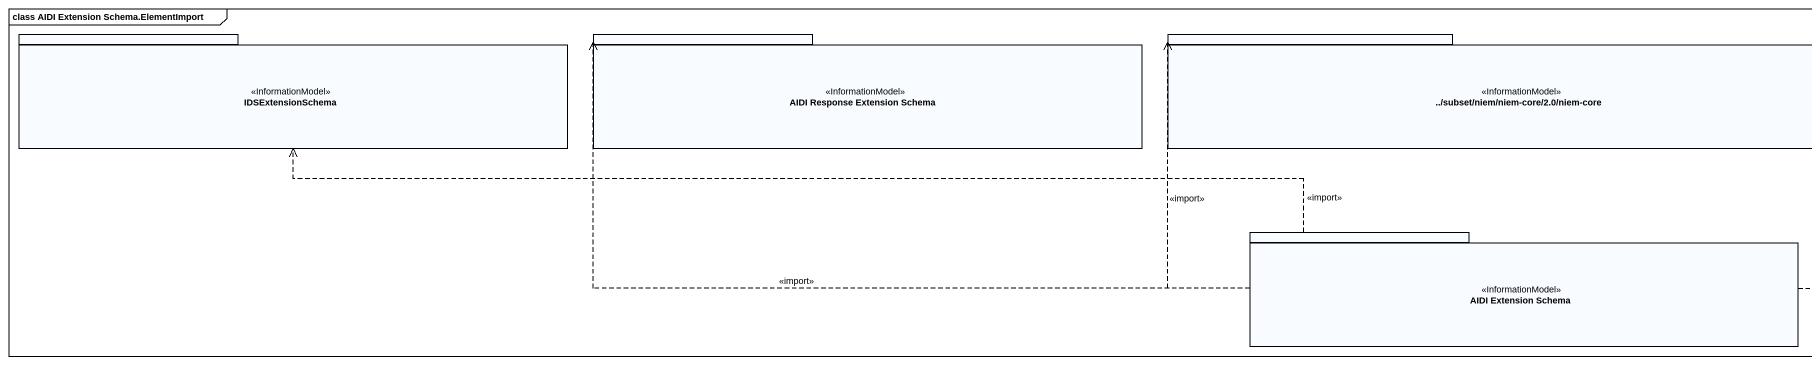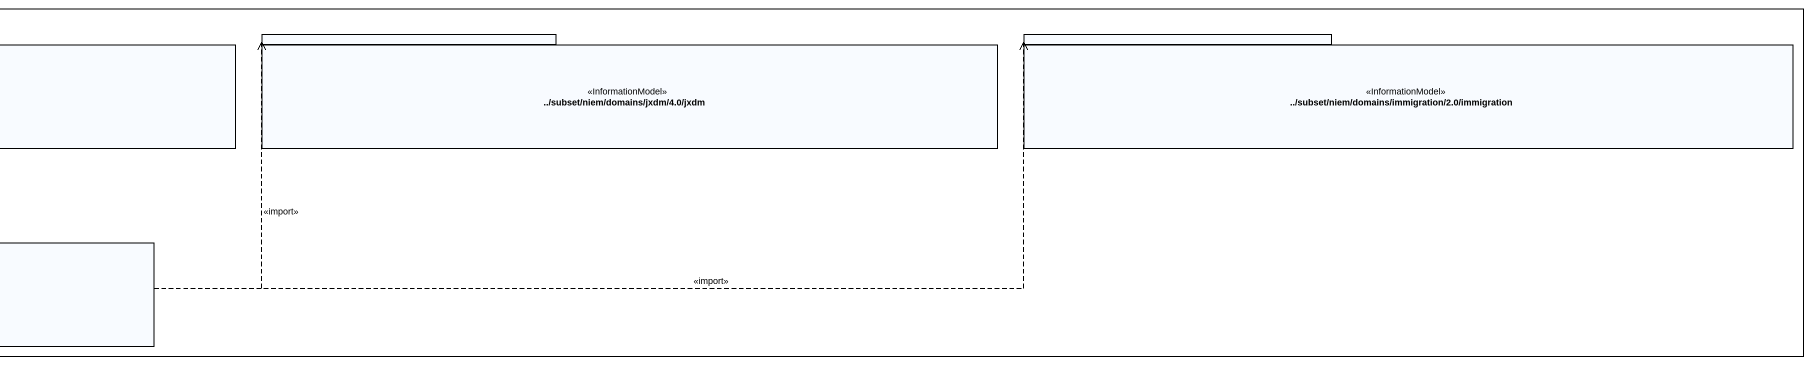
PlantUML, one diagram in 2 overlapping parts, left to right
@startuml
mainframe class AIDI Extension Schema.ElementImport
package IDSExtensionSchema <<InformationModel>> {
}
package "AIDI Response Extension Schema" as AIDI_Response_Extension <<InformationModel>> {
}
package "../subset/niem/niem-core/2.0/niem-core" as subset_niem_niem_core_2_0 <<InformationModel>> {
}
package "../subset/niem/domains/jxdm/4.0/jxdm" as subset_niem_domains_jxdm_4 <<InformationModel>> {
}
package "../subset/niem/domains/immigration/2.0/immigration" as subset_niem_domains <<InformationModel>> {
}
package "AIDI Extension Schema" as AIDI_Extension_Schema <<InformationModel>> {
}
AIDI_Extension_Schema .left.> IDSExtensionSchema : <<import>>
AIDI_Extension_Schema .left.> AIDI_Response_Extension : <<import>>
AIDI_Extension_Schema .up.> subset_niem_niem_core_2_0 : <<import>>
AIDI_Extension_Schema .right.> subset_niem_domains_jxdm_4 : <<import>>
AIDI_Extension_Schema .right.> subset_niem_domains : <<import>>
@enduml
